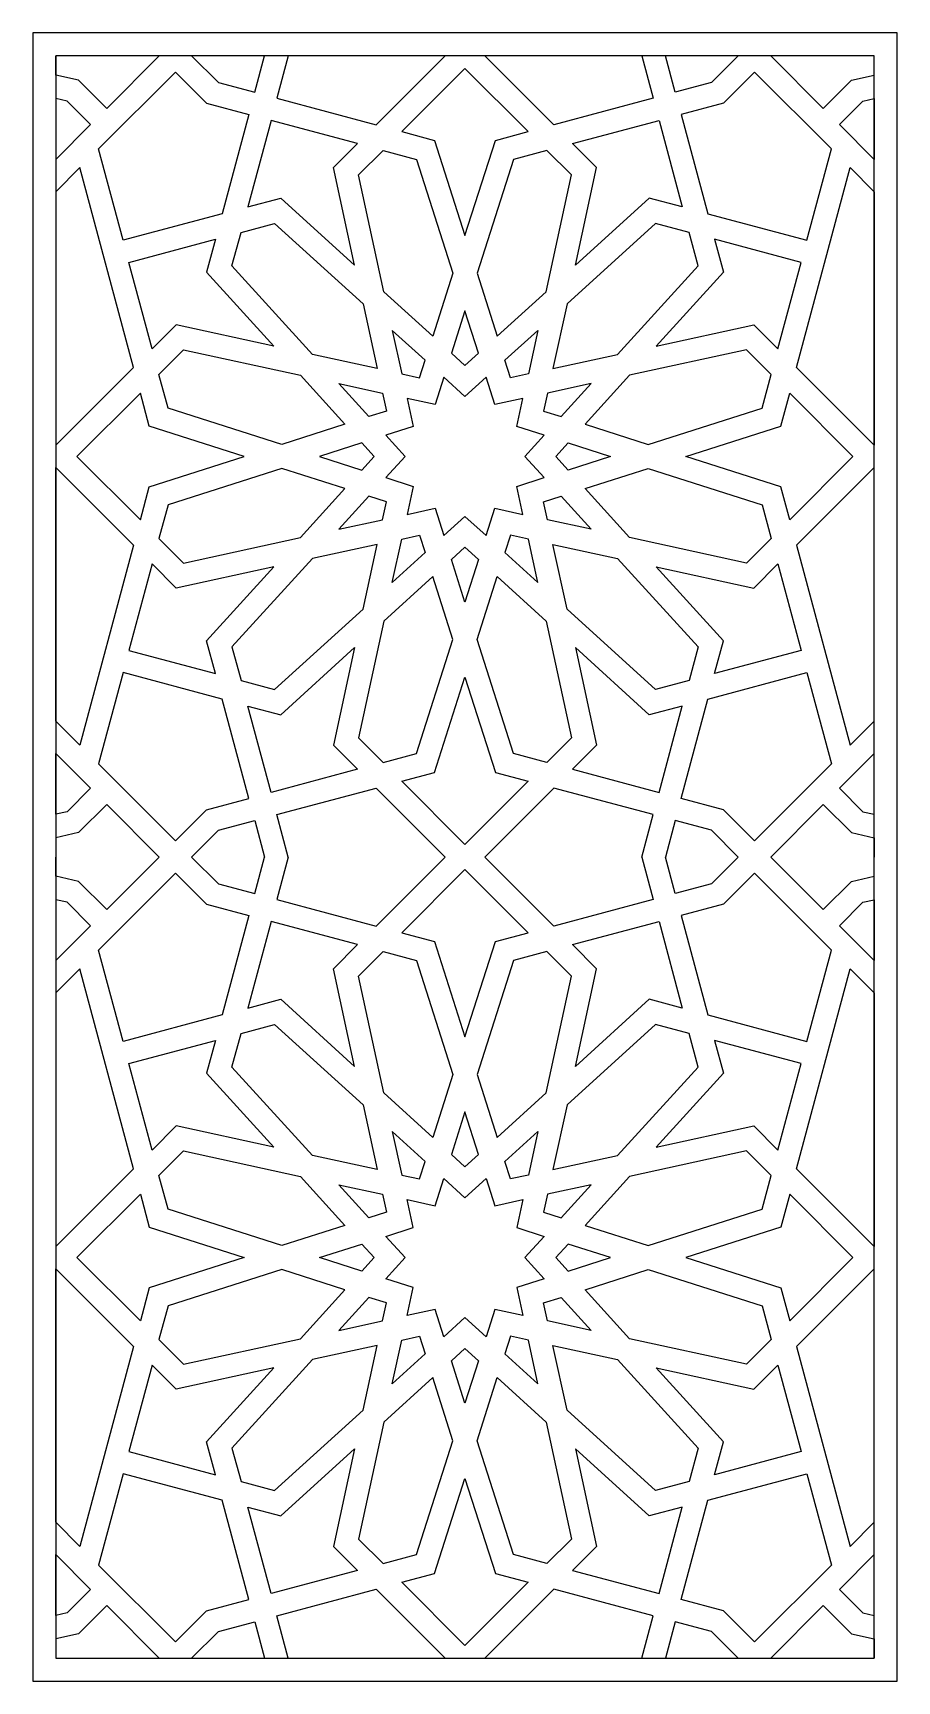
# Model space of a CAD drawing. Header units: millimetres. Extents: x 97 to 324, y 695 to 1127.
import ezdxf

# ---------------------------------------------------------------- set-up
doc = ezdxf.new("R2010")
doc.units = ezdxf.units.MM
doc.layers.add('Layer 01', color=1, linetype='Continuous')

msp = doc.modelspace()

# ---------------------------------------------------------------- linework, layer by layer
at = {"layer": 'Layer 01'}
for points in [[(97.26, 694.94), (323.86, 694.94), (323.86, 1127.05), (97.26, 1127.05)], [(103.26, 700.94), (317.86, 700.94), (317.86, 1121.05), (103.26, 1121.05)], [(134.64, 1116.81), (142.78, 1108.67), (153.89, 1105.69), (146.92, 1079.66), (120.89, 1072.69), (114.47, 1096.64)], [(210.56, 1073.91), (218.53, 1098.85), (227.16, 1101.17), (210.56, 1117.77), (193.96, 1101.17), (202.59, 1098.85)], [(286.48, 1116.81), (278.35, 1108.67), (267.23, 1105.69), (274.2, 1079.66), (300.23, 1072.69), (306.65, 1096.64)], [(112.38, 1103.03), (106.23, 1109.19), (103.26, 1109.86), (103.26, 1093.91)], [(308.74, 1103.03), (314.89, 1109.19), (317.86, 1109.86), (317.86, 1093.91)], [(162.24, 1083.77), (181.62, 1066.15), (176.05, 1091.74), (182.37, 1098.06), (159.69, 1104.14), (153.61, 1081.46)], [(258.88, 1083.77), (239.51, 1066.15), (245.07, 1091.74), (238.76, 1098.06), (261.44, 1104.14), (267.51, 1081.46)], [(182.61, 1089.82), (189.06, 1096.27), (197.87, 1093.91), (207.41, 1064.06), (202.12, 1047.51), (189.27, 1059.19)], [(238.51, 1089.82), (232.06, 1096.27), (223.25, 1093.91), (213.71, 1064.06), (219, 1047.51), (231.85, 1059.19)], [(103.26, 1085.43), (103.26, 1018.95), (123.62, 1039.32), (109.57, 1091.74)], [(317.86, 1085.43), (317.86, 1018.95), (297.5, 1039.32), (311.55, 1091.74)], [(151.82, 1074.77), (160.63, 1077.13), (183.82, 1056.04), (187.51, 1039.07), (170.54, 1042.77), (149.45, 1065.95)], [(269.31, 1074.77), (260.49, 1077.13), (237.31, 1056.04), (233.61, 1039.07), (250.58, 1042.77), (271.67, 1065.95)], [(160.43, 1044.97), (134.84, 1050.53), (128.52, 1044.22), (122.44, 1066.9), (145.12, 1072.97), (142.81, 1064.34)], [(260.69, 1044.97), (286.28, 1050.53), (292.6, 1044.22), (298.68, 1066.9), (276, 1072.97), (278.31, 1064.34)], [(210.56, 1054.2), (207, 1043.07), (210.56, 1039.84), (214.12, 1043.07)], [(198.65, 1036.65), (200.12, 1041.23), (191.47, 1049.08), (193.96, 1037.67)], [(222.47, 1036.65), (221.01, 1041.23), (229.65, 1049.08), (227.17, 1037.67)], [(132.68, 1028.71), (130.31, 1037.52), (136.77, 1043.97), (167.39, 1037.31), (179.07, 1024.46), (162.53, 1019.17)], [(288.45, 1028.71), (290.81, 1037.52), (284.36, 1043.97), (253.73, 1037.31), (242.05, 1024.46), (258.59, 1019.17)], [(189.94, 1027.93), (185.36, 1026.47), (177.5, 1035.11), (188.91, 1032.63)], [(210.56, 1031.73), (205, 1036.79), (202.71, 1029.62), (195.36, 1031.22), (196.96, 1023.87), (189.79, 1021.59), (194.85, 1016.02), (189.79, 1010.46), (196.96, 1008.17), (195.36, 1000.82), (202.71, 1002.42), (205, 995.25), (210.56, 1000.31), (216.13, 995.25), (218.41, 1002.42), (225.76, 1000.82), (224.16, 1008.17), (231.33, 1010.46), (226.27, 1016.02), (231.33, 1021.59), (224.16, 1023.87), (225.76, 1031.22), (218.41, 1029.62), (216.13, 1036.79)], [(231.19, 1027.93), (235.76, 1026.47), (243.62, 1035.11), (232.21, 1032.63)], [(152.67, 1016.02), (127.73, 1023.99), (125.42, 1032.62), (108.81, 1016.02), (125.42, 999.42), (127.73, 1008.05)], [(312.31, 1016.02), (295.71, 999.42), (293.39, 1008.05), (268.45, 1016.02), (293.39, 1023.99), (295.71, 1032.62)], [(172.38, 1016.02), (183.51, 1012.46), (186.74, 1016.02), (183.51, 1019.58)], [(248.74, 1016.02), (237.61, 1012.46), (234.38, 1016.02), (237.61, 1019.58)], [(103.26, 946.62), (103.26, 1013.09), (123.62, 992.73), (109.57, 940.3)], [(132.68, 1003.33), (130.31, 994.52), (136.77, 988.07), (167.39, 994.73), (179.07, 1007.58), (162.53, 1012.87)], [(288.45, 1003.33), (290.81, 994.52), (284.36, 988.07), (253.73, 994.73), (242.05, 1007.58), (258.59, 1012.87)], [(317.86, 946.62), (317.86, 1013.09), (297.5, 992.73), (311.55, 940.3)], [(189.94, 1004.11), (185.36, 1005.58), (177.5, 996.93), (188.91, 999.42)], [(231.19, 1004.11), (235.76, 1005.58), (243.62, 996.93), (232.21, 999.42)], [(198.65, 995.4), (200.12, 990.82), (191.47, 982.96), (193.96, 994.37)], [(222.47, 995.4), (221.01, 990.82), (229.65, 982.96), (227.17, 994.37)], [(151.82, 957.28), (160.63, 954.92), (183.82, 976), (187.51, 992.97), (170.54, 989.28), (149.45, 966.09)], [(210.56, 977.84), (207, 988.97), (210.56, 992.2), (214.12, 988.97)], [(269.31, 957.28), (260.49, 954.92), (237.31, 976), (233.61, 992.97), (250.58, 989.28), (271.67, 966.09)], [(160.43, 987.08), (134.84, 981.51), (128.52, 987.83), (122.44, 965.15), (145.12, 959.07), (142.81, 967.7)], [(260.69, 987.08), (286.28, 981.51), (292.6, 987.83), (298.68, 965.15), (276, 959.07), (278.31, 967.7)], [(182.61, 942.23), (189.06, 935.77), (197.87, 938.14), (207.41, 967.99), (202.12, 984.53), (189.27, 972.85)], [(238.51, 942.23), (232.06, 935.77), (223.25, 938.14), (213.71, 967.99), (219, 984.53), (231.85, 972.85)], [(162.24, 948.27), (181.62, 965.89), (176.05, 940.3), (182.37, 933.98), (159.69, 927.9), (153.61, 950.58)], [(258.88, 948.27), (239.51, 965.89), (245.07, 940.3), (238.76, 933.98), (261.44, 927.9), (267.51, 950.58)], [(134.64, 915.24), (142.78, 923.37), (153.89, 926.35), (146.92, 952.38), (120.89, 959.35), (114.47, 935.4)], [(286.48, 915.24), (278.35, 923.37), (267.23, 926.35), (274.2, 952.38), (300.23, 959.35), (306.65, 935.4)], [(210.56, 914.27), (193.96, 930.88), (202.59, 933.19), (210.56, 958.13), (218.53, 933.19), (227.16, 930.88)], [(112.38, 929.01), (106.23, 922.86), (103.26, 922.19), (103.26, 938.13)], [(308.74, 929.01), (314.89, 922.86), (317.86, 922.19), (317.86, 938.13)], [(210.56, 907.71), (193.96, 891.11), (202.59, 888.8), (210.56, 863.86), (218.53, 888.8), (227.16, 891.11)], [(134.64, 906.75), (142.78, 898.61), (153.89, 895.64), (146.92, 869.61), (120.89, 862.64), (114.47, 886.59)], [(286.48, 906.75), (278.35, 898.61), (267.23, 895.64), (274.2, 869.61), (300.23, 862.64), (306.65, 886.59)], [(112.38, 892.98), (106.23, 899.13), (103.26, 899.8), (103.26, 883.86)], [(308.74, 892.98), (314.89, 899.13), (317.86, 899.8), (317.86, 883.86)], [(162.24, 873.72), (181.62, 856.1), (176.05, 881.69), (182.37, 888.01), (159.69, 894.08), (153.61, 871.4)], [(258.88, 873.72), (239.51, 856.1), (245.07, 881.69), (238.76, 888.01), (261.44, 894.08), (267.51, 871.4)], [(182.61, 879.76), (189.06, 886.21), (197.87, 883.85), (207.41, 854), (202.12, 837.45), (189.27, 849.14)], [(238.51, 879.76), (232.06, 886.21), (223.25, 883.85), (213.71, 854), (219, 837.45), (231.85, 849.14)], [(103.26, 875.37), (103.26, 808.9), (123.62, 829.26), (109.57, 881.69)], [(317.86, 875.37), (317.86, 808.9), (297.5, 829.26), (311.55, 881.69)], [(151.82, 864.71), (160.63, 867.07), (183.82, 845.99), (187.51, 829.02), (170.54, 832.71), (149.45, 855.9)], [(269.31, 864.71), (260.49, 867.07), (237.31, 845.99), (233.61, 829.02), (250.58, 832.71), (271.67, 855.9)], [(160.43, 834.91), (134.84, 840.48), (128.52, 834.16), (122.44, 856.84), (145.12, 862.92), (142.81, 854.29)], [(260.69, 834.91), (286.28, 840.48), (292.6, 834.16), (298.68, 856.84), (276, 862.92), (278.31, 854.29)], [(210.56, 844.14), (207, 833.02), (210.56, 829.78), (214.12, 833.02)], [(198.65, 826.59), (200.12, 831.17), (191.47, 839.03), (193.96, 827.61)], [(222.47, 826.59), (221.01, 831.17), (229.65, 839.03), (227.17, 827.61)], [(132.68, 818.65), (130.31, 827.47), (136.77, 833.92), (167.39, 827.26), (179.07, 814.4), (162.53, 809.12)], [(288.45, 818.65), (290.81, 827.47), (284.36, 833.92), (253.73, 827.26), (242.05, 814.4), (258.59, 809.12)], [(210.56, 790.26), (205, 785.2), (202.71, 792.36), (195.36, 790.76), (196.96, 798.11), (189.79, 800.4), (194.85, 805.97), (189.79, 811.53), (196.96, 813.82), (195.36, 821.17), (202.71, 819.57), (205, 826.73), (210.56, 821.67), (216.13, 826.73), (218.41, 819.57), (225.76, 821.17), (224.16, 813.82), (231.33, 811.53), (226.27, 805.97), (231.33, 800.4), (224.16, 798.11), (225.76, 790.76), (218.41, 792.36), (216.13, 785.2)], [(152.67, 805.97), (127.73, 798), (125.42, 789.36), (108.81, 805.97), (125.42, 822.57), (127.73, 813.94)], [(189.94, 817.87), (185.36, 816.41), (177.5, 825.06), (188.91, 822.57)], [(231.19, 817.87), (235.76, 816.41), (243.62, 825.06), (232.21, 822.57)], [(312.31, 805.97), (295.71, 822.57), (293.39, 813.94), (268.45, 805.97), (293.39, 798), (295.71, 789.36)], [(172.38, 805.97), (183.51, 809.52), (186.74, 805.97), (183.51, 802.41)], [(248.74, 805.97), (237.61, 809.52), (234.38, 805.97), (237.61, 802.41)], [(103.26, 736.56), (103.26, 803.03), (123.62, 782.67), (109.57, 730.25)], [(132.68, 793.28), (130.31, 784.46), (136.77, 778.01), (167.39, 784.68), (179.07, 797.53), (162.53, 802.82)], [(288.45, 793.28), (290.81, 784.46), (284.36, 778.01), (253.73, 784.68), (242.05, 797.53), (258.59, 802.82)], [(317.86, 736.56), (317.86, 803.03), (297.5, 782.67), (311.55, 730.25)], [(189.94, 794.06), (185.36, 795.52), (177.5, 786.88), (188.91, 789.36)], [(231.19, 794.06), (235.76, 795.52), (243.62, 786.88), (232.21, 789.36)], [(151.82, 747.22), (160.63, 744.86), (183.82, 765.94), (187.51, 782.92), (170.54, 779.22), (149.45, 756.03)], [(198.65, 785.34), (200.12, 780.76), (191.47, 772.9), (193.96, 784.32)], [(210.56, 767.79), (207, 778.92), (210.56, 782.15), (214.12, 778.92)], [(222.47, 785.34), (221.01, 780.76), (229.65, 772.9), (227.17, 784.32)], [(269.31, 747.22), (260.49, 744.86), (237.31, 765.94), (233.61, 782.92), (250.58, 779.22), (271.67, 756.03)], [(160.43, 777.02), (134.84, 771.45), (128.52, 777.77), (122.44, 755.09), (145.12, 749.01), (142.81, 757.65)], [(182.61, 732.17), (189.06, 725.72), (197.87, 728.08), (207.41, 757.93), (202.12, 774.48), (189.27, 762.79)], [(238.51, 732.17), (232.06, 725.72), (223.25, 728.08), (213.71, 757.93), (219, 774.48), (231.85, 762.79)], [(260.69, 777.02), (286.28, 771.45), (292.6, 777.77), (298.68, 755.09), (276, 749.01), (278.31, 757.65)], [(162.24, 738.22), (181.62, 755.83), (176.05, 730.25), (182.37, 723.93), (159.69, 717.85), (153.61, 740.53)], [(258.88, 738.22), (239.51, 755.83), (245.07, 730.25), (238.76, 723.93), (261.44, 717.85), (267.51, 740.53)], [(134.64, 705.18), (142.78, 713.32), (153.89, 716.3), (146.92, 742.32), (120.89, 749.3), (114.47, 725.35)], [(210.56, 748.08), (218.53, 723.13), (227.16, 720.82), (210.56, 704.22), (193.96, 720.82), (202.59, 723.13)], [(286.48, 705.18), (278.35, 713.32), (267.23, 716.3), (274.2, 742.32), (300.23, 749.3), (306.65, 725.35)], [(112.38, 718.95), (106.23, 712.8), (103.26, 712.13), (103.26, 728.08)], [(308.74, 718.95), (314.89, 712.8), (317.86, 712.13), (317.86, 728.08)]]:
    msp.add_lwpolyline(points, close=True, dxfattribs=at)
for points in [[(130.4, 1121.05), (116.62, 1107.28), (109.24, 1114.66), (103.26, 1116.01), (103.26, 1121.05)], [(138.88, 1121.05), (145.88, 1114.05), (155.44, 1111.49), (158.01, 1121.05)], [(164.22, 1121.05), (161.24, 1109.93), (187.27, 1102.96), (205.35, 1121.05)], [(256.9, 1121.05), (259.88, 1109.93), (233.86, 1102.96), (215.77, 1121.05)], [(282.24, 1121.05), (275.24, 1114.05), (265.68, 1111.49), (263.12, 1121.05)], [(290.73, 1121.05), (304.5, 1107.28), (311.88, 1114.66), (317.86, 1116.01), (317.86, 1121.05)], [(164.22, 910.99), (161.24, 922.11), (187.27, 929.08), (205.35, 910.99)], [(256.9, 910.99), (259.88, 922.11), (233.86, 929.08), (215.77, 910.99)], [(130.4, 910.99), (116.62, 924.77), (109.24, 917.39), (103.26, 916.04), (103.26, 910.99)], [(290.73, 910.99), (304.5, 924.77), (311.88, 917.39), (317.86, 916.04), (317.86, 910.99)], [(138.88, 910.99), (145.88, 917.99), (155.44, 920.56), (158.01, 910.99)], [(282.24, 910.99), (275.24, 917.99), (265.68, 920.56), (263.12, 910.99)], [(130.4, 910.99), (116.62, 897.22), (109.24, 904.6), (103.26, 905.95), (103.26, 910.99)], [(138.88, 910.99), (145.88, 903.99), (155.44, 901.43), (158.01, 910.99)], [(164.22, 910.99), (161.24, 899.88), (187.27, 892.9), (205.35, 910.99)], [(256.9, 910.99), (259.88, 899.88), (233.86, 892.9), (215.77, 910.99)], [(282.24, 910.99), (275.24, 903.99), (265.68, 901.43), (263.12, 910.99)], [(290.73, 910.99), (304.5, 897.22), (311.88, 904.6), (317.86, 905.95), (317.86, 910.99)], [(164.22, 700.94), (161.24, 712.05), (187.27, 719.03), (205.35, 700.94)], [(256.9, 700.94), (259.88, 712.05), (233.86, 719.03), (215.77, 700.94)], [(130.4, 700.94), (116.62, 714.71), (109.24, 707.33), (103.26, 705.98), (103.26, 700.94)], [(290.73, 700.94), (304.5, 714.71), (311.88, 707.33), (317.86, 705.98), (317.86, 700.94)], [(138.88, 700.94), (145.88, 707.94), (155.44, 710.5), (158.01, 700.94)], [(282.24, 700.94), (275.24, 707.94), (265.68, 710.5), (263.12, 700.94)]]:
    msp.add_lwpolyline(points, dxfattribs=at)

doc.saveas('drawing.dxf')
